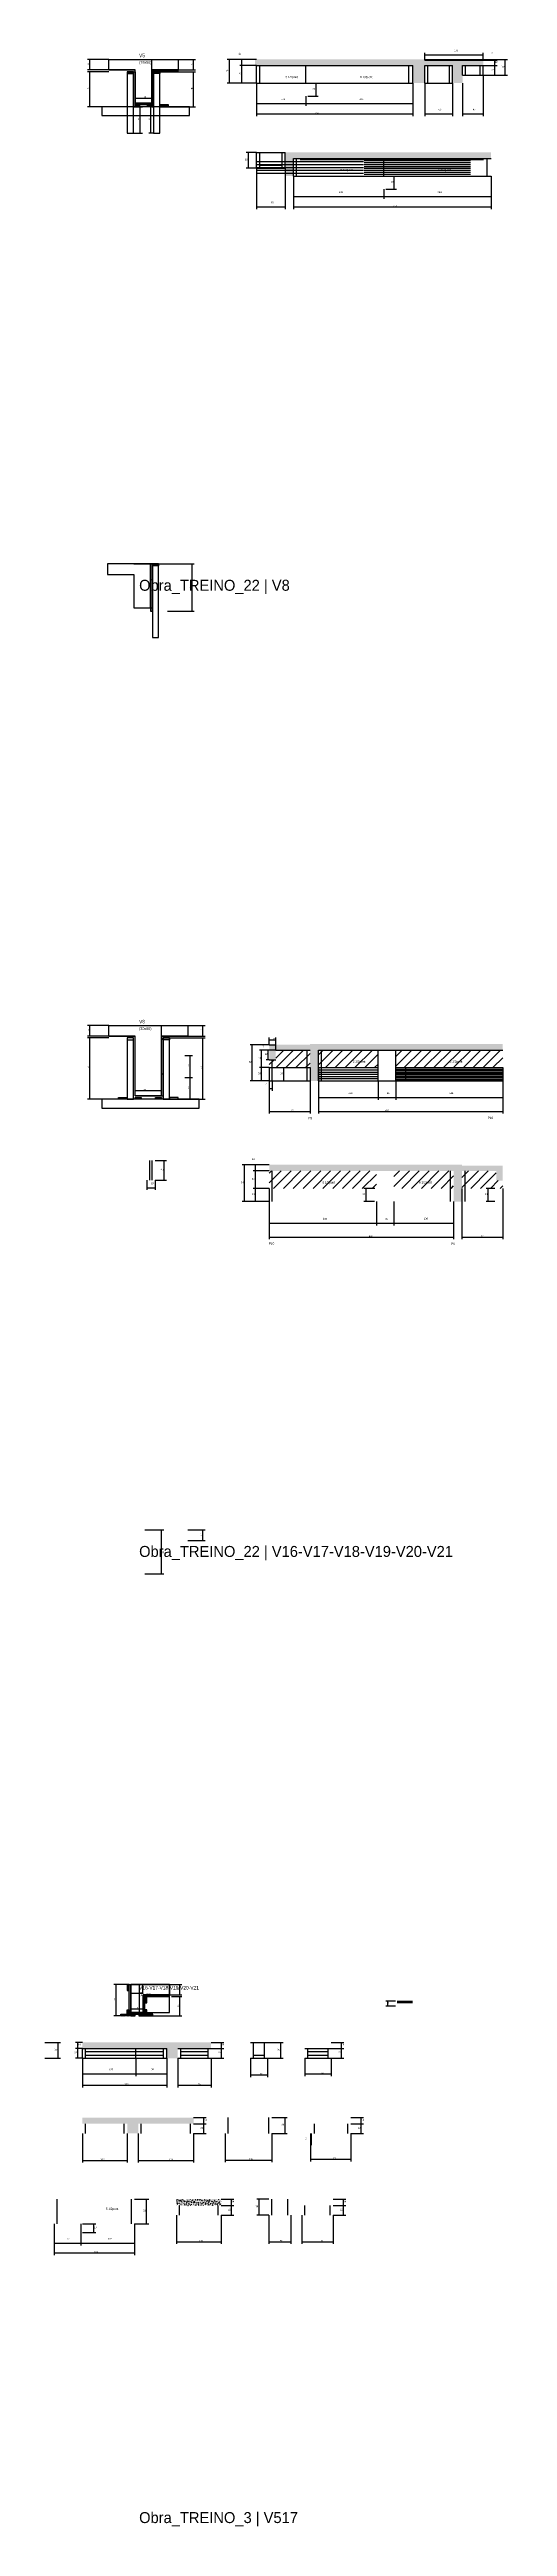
# Model space of a CAD drawing. Header units: metres. Extents: x -2848 to 22762, y -49062 to 1016.
# Drawn here: x 17396 to 18439, y -36418 to -30778 of the extents above; entities that cross this region are included whole.
import ezdxf

# ---------------------------------------------------------------- set-up
doc = ezdxf.new("R2010")
doc.units = ezdxf.units.M
for name, color, linetype in [('CONCRETO', 251, 'Continuous'), ('COTA', 4, 'Continuous'), ('Cota Seção (2x)', 4, 'Continuous'), ('Hachura', 253, 'Continuous'), ('LABEL_ID', 3, 'Continuous'), ('Madeira', 126, 'Continuous'), ('NOMENCLATURA', 7, 'Continuous'), ('Painéis', 200, 'Continuous'), ('SARR_2.2x7', 40, 'Continuous'), ('Texto Seção', 7, 'Continuous')]:
    doc.layers.add(name, color=color, linetype=linetype)

msp = doc.modelspace()

# ---------------------------------------------------------------- hatches: boundary and pattern name
at = {"layer": 'COTA'}
h = msp.add_hatch(dxfattribs=at)
h.set_pattern_fill('AR-CONC', scale=0.03)
h.paths.add_polyline_path([(17863.7, -30800), (17863.7, -30814), (18223.7, -30814), (18223.7, -30854), (18250.7, -30854), (18250.7, -30814), (18313.7, -30814), (18313.7, -30854), (18336.7, -30854), (18336.7, -30814), (18383.7, -30814), (18383.7, -30802), (18250.7, -30802), (18250.7, -30800)])
h = msp.add_hatch(dxfattribs=at)
h.set_pattern_fill('AR-CONC', scale=0.03)
h.paths.add_polyline_path([(17951.7, -31025.8), (18401.7, -31025.8), (18401.7, -31011.8), (17932.7, -31011.8), (17932.7, -31047.8), (17932.7, -31065.8), (17951.7, -31065.8)])
h = msp.add_hatch(dxfattribs=at)
h.set_pattern_fill('AR-CONC', scale=0.03)
h.paths.add_polyline_path([(18008.4, -33055.9), (18428.4, -33055.9), (18428.4, -33041.9), (17989.4, -33041.9), (17989.4, -33043.9), (17896.4, -33043.9), (17896.4, -33077.9), (17911.4, -33077.9), (17911.4, -33055.9), (17989.4, -33055.9), (17989.4, -33125.9), (18008.4, -33125.9)])
h = msp.add_hatch(dxfattribs=at)
h.set_pattern_fill('AR-CONC', scale=0.03)
h.paths.add_polyline_path([(18335.4, -33331), (18413.4, -33331), (18413.4, -33353), (18428.4, -33353), (18428.4, -33319), (18335.4, -33319), (18335.4, -33317), (17896.4, -33317), (17896.4, -33331), (18316.4, -33331), (18316.4, -33401), (18335.4, -33401)])
h = msp.add_hatch(dxfattribs=at)
h.set_pattern_fill('AR-CONC', scale=0.03)
h.paths.add_polyline_path([(17662.8, -35329.5), (17662.8, -35351.5), (17688, -35351.5), (17688, -35329.5), (17764, -35329.5), (17764, -35315.5), (17470.8, -35315.5), (17470.8, -35329.5)])
h = msp.add_hatch(dxfattribs=at)
h.set_pattern_fill('AR-CONC', scale=0.03)
h.paths.add_polyline_path([(17572.8, -35500.8), (17572.8, -35522.8), (17598, -35522.8), (17598, -35500.8), (17724, -35500.8), (17724, -35486.8), (17470.8, -35486.8), (17470.8, -35500.8)])
h = msp.add_hatch(dxfattribs=at)
h.set_pattern_fill('AR-CONC', scale=0.03)
h.paths.add_polyline_path([(17786.9, -35686.7), (17786.9, -35672.7), (17684.9, -35672.7), (17684.9, -35686.7)])
at = {"layer": 'Hachura'}
h = msp.add_hatch(dxfattribs=at)
h.set_pattern_fill('ANSI31', scale=0.5)
h.paths.add_polyline_path([(17573, -30828), (17573, -30832.4), (17573, -30832.4), (17587, -30832.4), (17587, -30832.4), (17587, -30828), (17587, -30828), (17573, -30828)])
h = msp.add_hatch(color=8, dxfattribs=at)
h.dxf.hatch_style = 1
h.paths.add_polyline_path([(17587, -30828), (17591, -30828), (17591, -30828), (17591, -30908), (17591, -30908), (17587, -30908), (17587, -30908), (17587, -30828)])
h = msp.add_hatch(color=8, dxfattribs=at)
h.dxf.hatch_style = 1
h.paths.add_polyline_path([(17689, -30828), (17689, -30824), (17689, -30824), (17629, -30824), (17629, -30824), (17629, -30828), (17629, -30828), (17689, -30828)])
h = msp.add_hatch(color=8, dxfattribs=at)
h.dxf.hatch_style = 1
h.paths.add_polyline_path([(17633, -30828), (17629, -30828), (17629, -30828), (17629, -30908), (17629, -30908), (17633, -30908), (17633, -30908), (17633, -30828)])
h = msp.add_hatch(dxfattribs=at)
h.set_pattern_fill('ANSI31', scale=0.5)
h.paths.add_polyline_path([(17647, -30828), (17647, -30832.4), (17647, -30832.4), (17633, -30832.4), (17633, -30832.4), (17633, -30828), (17633, -30828), (17647, -30828)])
h = msp.add_hatch(color=8, dxfattribs=at)
h.dxf.hatch_style = 1
h.paths.add_polyline_path([(17591, -30903.6), (17591, -30900), (17591, -30900), (17629, -30900), (17629, -30900), (17629, -30903.6), (17629, -30903.6), (17591, -30903.6)])
h = msp.add_hatch(dxfattribs=at)
h.set_pattern_fill('ANSI31', scale=0.5)
h.paths.add_polyline_path([(17591, -30908), (17591, -30903.6), (17591, -30903.6), (17601, -30903.6), (17601, -30903.6), (17601, -30908), (17601, -30908), (17591, -30908)])
h = msp.add_hatch(dxfattribs=at)
h.set_pattern_fill('ANSI31', scale=0.5)
h.paths.add_polyline_path([(17619, -30908), (17619, -30903.6), (17619, -30903.6), (17629, -30903.6), (17629, -30903.6), (17629, -30908), (17629, -30908), (17619, -30908)])
h = msp.add_hatch(dxfattribs=at)
h.set_pattern_fill('ANSI31', scale=0.5)
h.paths.add_polyline_path([(17667, -30908), (17667, -30903.6), (17667, -30903.6), (17647, -30903.6), (17647, -30903.6), (17647, -30908), (17647, -30908), (17667, -30908)])
h = msp.add_hatch(color=8, dxfattribs=at)
h.dxf.hatch_style = 1
h.paths.add_polyline_path([(17630.3, -31948.6), (17626.3, -31948.6), (17626.3, -31948.6), (17626.3, -32056.6), (17626.3, -32056.6), (17630.3, -32056.6), (17630.3, -32056.6), (17630.3, -31948.6)])
h = msp.add_hatch(dxfattribs=at)
h.set_pattern_fill('ANSI31', scale=0.5)
h.paths.add_polyline_path([(17644.3, -31948.6), (17644.3, -31953), (17644.3, -31953), (17630.3, -31953), (17630.3, -31953), (17630.3, -31948.6), (17630.3, -31948.6), (17644.3, -31948.6)])
h = msp.add_hatch(dxfattribs=at)
h.set_pattern_fill('ANSI31', scale=5)
h.paths.add_polyline_path([(17989.4, -33095.9), (17989.4, -33055.9), (17911.4, -33055.9), (17911.4, -33077.9), (17896.4, -33077.9), (17896.4, -33095.9)])
h = msp.add_hatch(dxfattribs=at)
h.set_pattern_fill('ANSI31', scale=5)
h.paths.add_polyline_path([(18144.4, -33095.9), (18144.4, -33055.9), (18008.4, -33055.9), (18008.4, -33095.9)])
h = msp.add_hatch(dxfattribs=at)
h.set_pattern_fill('ANSI31', scale=5)
h.paths.add_polyline_path([(18428.4, -33095.9), (18428.4, -33055.9), (18184.4, -33055.9), (18184.4, -33095.9)])
h = msp.add_hatch(dxfattribs=at)
h.set_pattern_fill('ANSI31', scale=5)
h.paths.add_polyline_path([(17896.4, -33331), (17896.4, -33371), (18140.4, -33371), (18140.4, -33331)])
h = msp.add_hatch(dxfattribs=at)
h.set_pattern_fill('ANSI31', scale=5)
h.paths.add_polyline_path([(18180.4, -33331), (18180.4, -33371), (18316.4, -33371), (18316.4, -33331)])
h = msp.add_hatch(dxfattribs=at)
h.set_pattern_fill('ANSI31', scale=5)
h.paths.add_polyline_path([(18428.4, -33371), (18428.4, -33353), (18413.4, -33353), (18413.4, -33331), (18335.4, -33331), (18335.4, -33371)])
h = msp.add_hatch(dxfattribs=at)
h.set_pattern_fill('ANSI31', scale=0.5)
h.paths.add_polyline_path([(17577, -35183.3), (17572.6, -35183.3), (17572.6, -35183.3), (17572.6, -35197.3), (17572.6, -35197.3), (17577, -35197.3), (17577, -35197.3), (17577, -35183.3)])
h = msp.add_hatch(color=8, dxfattribs=at)
h.dxf.hatch_style = 1
h.paths.add_polyline_path([(17577, -35183.3), (17581, -35183.3), (17581, -35183.3), (17581, -35255.3), (17581, -35255.3), (17577, -35255.3), (17577, -35255.3), (17577, -35183.3)])
h = msp.add_hatch(dxfattribs=at)
h.set_pattern_fill('ANSI31', scale=0.5)
h.paths.add_polyline_path([(17558.6, -35255.3), (17558.6, -35250.9), (17558.6, -35250.9), (17572.6, -35250.9), (17572.6, -35250.9), (17572.6, -35255.3), (17572.6, -35255.3), (17558.6, -35255.3)])
h = msp.add_hatch(dxfattribs=at)
h.set_pattern_fill('ANSI31', scale=0.5)
h.paths.add_polyline_path([(17577, -35255.3), (17572.6, -35255.3), (17572.6, -35255.3), (17572.6, -35241.3), (17572.6, -35241.3), (17577, -35241.3), (17577, -35241.3), (17577, -35255.3)])
h = msp.add_hatch(color=8, dxfattribs=at)
h.dxf.hatch_style = 1
h.paths.add_polyline_path([(17609, -35250.9), (17609, -35247.3), (17609, -35247.3), (17581, -35247.3), (17581, -35247.3), (17581, -35250.9), (17581, -35250.9), (17609, -35250.9)])
h = msp.add_hatch(dxfattribs=at)
h.set_pattern_fill('ANSI31', scale=0.5)
h.paths.add_polyline_path([(17591, -35255.3), (17591, -35250.9), (17591, -35250.9), (17581, -35250.9), (17581, -35250.9), (17581, -35255.3), (17581, -35255.3), (17591, -35255.3)])
h = msp.add_hatch(dxfattribs=at)
h.set_pattern_fill('ANSI31', scale=0.5)
h.paths.add_polyline_path([(17609, -35255.3), (17609, -35250.9), (17609, -35250.9), (17599, -35250.9), (17599, -35250.9), (17599, -35255.3), (17599, -35255.3), (17609, -35255.3)])
h = msp.add_hatch(color=8, dxfattribs=at)
h.dxf.hatch_style = 1
h.paths.add_polyline_path([(17669, -35211.3), (17669, -35207.3), (17669, -35207.3), (17609, -35207.3), (17609, -35207.3), (17609, -35211.3), (17609, -35211.3), (17669, -35211.3)])
h = msp.add_hatch(color=8, dxfattribs=at)
h.dxf.hatch_style = 1
h.paths.add_polyline_path([(17613, -35211.3), (17609, -35211.3), (17609, -35211.3), (17609, -35255.3), (17609, -35255.3), (17613, -35255.3), (17613, -35255.3), (17613, -35211.3)])
h = msp.add_hatch(dxfattribs=at)
h.set_pattern_fill('ANSI31', scale=0.5)
h.paths.add_polyline_path([(17617.4, -35211.3), (17613, -35211.3), (17613, -35211.3), (17613, -35225.3), (17613, -35225.3), (17617.4, -35225.3), (17617.4, -35225.3), (17617.4, -35211.3)])
h = msp.add_hatch(dxfattribs=at)
h.set_pattern_fill('ANSI31', scale=0.5)
h.paths.add_polyline_path([(17617.4, -35241.3), (17613, -35241.3), (17613, -35241.3), (17613, -35255.3), (17613, -35255.3), (17617.4, -35255.3), (17617.4, -35255.3), (17617.4, -35241.3)])
h = msp.add_hatch(dxfattribs=at)
h.set_pattern_fill('ANSI31', scale=0.5)
h.paths.add_polyline_path([(17631.4, -35255.3), (17631.4, -35250.9), (17631.4, -35250.9), (17617.4, -35250.9), (17617.4, -35250.9), (17617.4, -35255.3), (17617.4, -35255.3), (17631.4, -35255.3)])

# ---------------------------------------------------------------- linework, layer by layer
at = {"layer": 'CONCRETO'}
for points in [[(17629, -30824), (17629, -30834), (17629, -30900), (17591, -30900), (17591, -30824), (17531, -30824), (17531, -30800), (17629, -30800), (17689, -30800), (17689, -30824)], [(17626.3, -31968.6), (17626.3, -31948.6), (17528.3, -31948.6), (17528.3, -31972.6), (17588.3, -31972.6), (17588.3, -32048.6), (17626.3, -32048.6), (17626.3, -31968.6)], [(17651, -33024), (17651, -33034), (17651, -33160), (17591, -33160), (17591, -33024), (17531, -33024), (17531, -33000), (17651, -33000), (17711, -33000), (17711, -33024)], [(17581, -35203.3), (17608.7, -35203.3), (17608.7, -35183.3), (17581, -35183.3)], [(17581, -35247.3), (17669, -35247.3), (17669, -35183.3), (17581, -35183.3)]]:
    msp.add_lwpolyline(points, close=True, dxfattribs=at)
for points in [[(17581, -35203.3), (17581, -35183.3), (17608.7, -35183.3)], [(17608.7, -35183.3), (17669, -35183.3), (17669, -35207.3), (17609, -35207.3), (17609, -35247.3), (17581, -35247.3), (17581, -35203.3), (17581, -35203.3)]]:
    msp.add_lwpolyline(points, dxfattribs=at)
at = {"layer": 'COTA'}
for p, q in [((18250.7, -30800), (18250.7, -30784.8)), ((18250.7, -30789.8), (18383.7, -30789.8)), ((18383.7, -30800), (18383.7, -30784.8)), ((17531, -30800), (17482.7, -30800)), ((17531, -30824), (17482.7, -30824)), ((17531, -30828), (17482.7, -30828)), ((17487.7, -30824), (17487.7, -30800)), ((17487.7, -30908), (17487.7, -30828)), ((17647, -30828), (17728.5, -30828)), ((17689, -30800), (17728.5, -30800)), ((17689, -30824), (17728.5, -30824)), ((17723.5, -30824), (17723.5, -30800)), ((17723.5, -30908), (17723.5, -30828)), ((17867.7, -30800), (17800.5, -30800)), ((17805.5, -30854), (17805.5, -30800)), ((17867.7, -30800), (17829.2, -30800)), ((17867.7, -30814), (17829.2, -30814)), ((17867.7, -30814), (17829.2, -30814)), ((17834.2, -30814), (17834.2, -30800)), ((17834.2, -30854), (17834.2, -30814)), ((18383.7, -30800), (18415.2, -30800)), ((18383.7, -30800), (18439, -30800)), ((18383.7, -30802), (18415.2, -30802)), ((18383.7, -30802), (18415.2, -30802)), ((18383.7, -30814), (18415.2, -30814)), ((18383.7, -30814), (18415.2, -30814)), ((18383.7, -30836), (18383.7, -30929.2)), ((18383.7, -30836), (18415.2, -30836)), ((18383.7, -30836), (18439, -30836)), ((18410.2, -30802), (18410.2, -30800)), ((18410.2, -30814), (18410.2, -30802)), ((18410.2, -30836), (18410.2, -30814)), ((18434, -30836), (18434, -30800)), ((17553, -30908), (17482.7, -30908)), ((17587, -30908), (17607.4, -30908)), ((17602.4, -30968), (17602.4, -30908)), ((17633, -30908), (17621.9, -30908)), ((17626.9, -30968), (17626.9, -30908)), ((17667, -30908), (17728.5, -30908)), ((17867.7, -30854), (17800.5, -30854)), ((17867.7, -30854), (17829.2, -30854)), ((17867.7, -30854), (17867.7, -30905.5)), ((17867.7, -30854), (17867.7, -30929.2)), ((17867.7, -30900.5), (17979.7, -30900.5)), ((17979.7, -30884), (17979.7, -30905.5)), ((17979.7, -30884), (17979.7, -30905.5)), ((17979.7, -30900.5), (18223.7, -30900.5)), ((17983.2, -30854), (18008.2, -30854)), ((17984, -30884), (18008.2, -30884)), ((18003.2, -30884), (18003.2, -30854)), ((18223.7, -30854), (18223.7, -30905.5)), ((18223.7, -30854), (18223.7, -30929.2)), ((18250.7, -30854), (18250.7, -30929.2)), ((18313.7, -30854), (18313.7, -30929.2)), ((18336.7, -30854), (18336.7, -30929.2)), ((17867.7, -30924.2), (18223.7, -30924.2)), ((18250.7, -30924.2), (18313.7, -30924.2)), ((18336.7, -30924.2), (18383.7, -30924.2)), ((17587, -30968), (17607.4, -30968)), ((17633, -30968), (17621.9, -30968)), ((17867.7, -31011.8), (17844, -31011.8)), ((17849, -31047.8), (17849, -31011.8)), ((17867.7, -31047.8), (17844, -31047.8)), ((17867.7, -31047.8), (17867.7, -31141)), ((17932.7, -31047.8), (17932.7, -31141)), ((17951.7, -31065.8), (17951.7, -31117.2)), ((17951.7, -31065.8), (17951.7, -31141)), ((18161.2, -31065.8), (18186.2, -31065.8)), ((18181.2, -31095.8), (18181.2, -31065.8)), ((18401.7, -31065.8), (18401.7, -31117.2)), ((18401.7, -31065.8), (18401.7, -31141)), ((17951.7, -31112.2), (18157.7, -31112.2)), ((18157.7, -31095.8), (18157.7, -31117.2)), ((18157.7, -31095.8), (18157.7, -31117.2)), ((18157.7, -31112.2), (18401.7, -31112.2)), ((18162, -31095.8), (18186.2, -31095.8)), ((17867.7, -31136), (17932.7, -31136)), ((17951.7, -31136), (18401.7, -31136)), ((17644.3, -31948.6), (17725.7, -31948.6)), ((17720.7, -32056.6), (17720.7, -31948.6)), ((17664.3, -32056.6), (17725.7, -32056.6)), ((17531, -33000), (17482.7, -33000)), ((17531, -33024), (17482.7, -33024)), ((17531, -33028), (17482.7, -33028)), ((17487.7, -33024), (17487.7, -33000)), ((17487.7, -33168), (17487.7, -33028)), ((17669, -33028), (17750.5, -33028)), ((17711, -33000), (17750.5, -33000)), ((17711, -33024), (17750.5, -33024)), ((17745.5, -33024), (17745.5, -33000)), ((17745.5, -33168), (17745.5, -33028)), ((17896.4, -33043.9), (17852.8, -33043.9)), ((17857.8, -33125.9), (17857.8, -33043.9)), ((17896.4, -33043.9), (17896.4, -33027.2)), ((17896.4, -33032.2), (17911.4, -33032.2)), ((17896.4, -33043.9), (17896.4, -33038.9)), ((17896.4, -33043.9), (17911.4, -33043.9)), ((17911.4, -33055.9), (17911.4, -33027.2)), ((17911.4, -33055.9), (17911.4, -33038.9)), ((17704, -33068.1), (17721.6, -33068.1)), ((17716.6, -33118), (17716.6, -33068.1)), ((17911.4, -33055.9), (17874, -33055.9)), ((17896.3, -33095.9), (17874, -33095.9)), ((17896.3, -33095.9), (17874, -33095.9)), ((17879, -33095.9), (17879, -33055.9)), ((17879, -33125.9), (17879, -33095.9)), ((17911.4, -33055.9), (17889.2, -33055.9)), ((17896.4, -33077.9), (17889.2, -33077.9)), ((17894.2, -33077.9), (17894.2, -33055.9)), ((17896.4, -33095.9), (17896.4, -33200.5)), ((17914.9, -33095.9), (17934.3, -33095.9)), ((17929.3, -33125.9), (17929.3, -33095.9)), ((17989.4, -33095.9), (17989.4, -33200.5)), ((18008.4, -33095.9), (18008.4, -33200.5)), ((18008.4, -33095.9), (18008.4, -33168.9)), ((18187.9, -33095.9), (18212.8, -33095.9)), ((18207.8, -33125.9), (18207.8, -33095.9)), ((18428.4, -33095.9), (18428.4, -33200.5)), ((17704, -33118), (17721.6, -33118)), ((17704, -33118.1), (17721.6, -33118.1)), ((17716.6, -33168), (17716.6, -33118.1)), ((17896.4, -33125.9), (17852.8, -33125.9)), ((17896.4, -33125.9), (17874, -33125.9)), ((17896.4, -33125.9), (17896.4, -33148.4)), ((17896.4, -33143.4), (17903.4, -33143.4)), ((17903.4, -33125.9), (17903.4, -33148.4)), ((17914.9, -33125.9), (17934.3, -33125.9)), ((18008.4, -33163.9), (18144.4, -33163.9)), ((18144.4, -33125.9), (18144.4, -33168.9)), ((18144.4, -33125.9), (18144.4, -33168.9)), ((18144.4, -33163.9), (18184.4, -33163.9)), ((18184.4, -33125.9), (18184.4, -33168.9)), ((18184.4, -33125.9), (18184.4, -33168.9)), ((18184.4, -33163.9), (18428.4, -33163.9)), ((18188.6, -33125.9), (18212.8, -33125.9)), ((18428.4, -33125.9), (18428.4, -33168.9)), ((17553, -33168), (17482.7, -33168)), ((17689, -33168), (17750.5, -33168)), ((17704, -33168), (17721.6, -33168)), ((17896.4, -33195.5), (17989.4, -33195.5)), ((18008.4, -33195.5), (18428.4, -33195.5)), ((17636.6, -33307.2), (17662.4, -33307.2)), ((17657.4, -33352.2), (17657.4, -33307.2)), ((17896.4, -33317), (17835, -33317)), ((17840, -33401), (17840, -33317)), ((17896.4, -33317), (17859.8, -33317)), ((17896.4, -33331), (17859.8, -33331)), ((17896.4, -33331), (17859.8, -33331)), ((17864.8, -33331), (17864.8, -33317)), ((17864.8, -33371), (17864.8, -33331)), ((17617.6, -33352.2), (17617.6, -33374.3)), ((17617.6, -33369.3), (17636.6, -33369.3)), ((17636.6, -33352.2), (17662.4, -33352.2)), ((17636.6, -33352.2), (17636.6, -33374.3)), ((17896.4, -33371), (17859.8, -33371)), ((17896.4, -33371), (17859.8, -33371)), ((17864.8, -33401), (17864.8, -33371)), ((17896.4, -33371), (17896.4, -33486.6)), ((18136.9, -33371), (18111.9, -33371)), ((18116.9, -33401), (18116.9, -33371)), ((18335.4, -33371), (18335.4, -33486.6)), ((18409.9, -33371), (18390.4, -33371)), ((18395.4, -33401), (18395.4, -33371)), ((18428.4, -33371), (18428.4, -33486.6)), ((17896.4, -33401), (17835, -33401)), ((17896.4, -33401), (17859.8, -33401)), ((17896.4, -33401), (17896.4, -33455)), ((18136.2, -33401), (18111.9, -33401)), ((18140.4, -33401), (18140.4, -33455)), ((18140.4, -33401), (18140.4, -33455)), ((18180.4, -33401), (18180.4, -33455)), ((18180.4, -33401), (18180.4, -33455)), ((18316.4, -33401), (18316.4, -33486.6)), ((18316.4, -33401), (18316.4, -33455)), ((18409.9, -33401), (18390.4, -33401)), ((17896.4, -33450), (18140.4, -33450)), ((17896.4, -33481.6), (18316.4, -33481.6)), ((18140.4, -33450), (18180.4, -33450)), ((18180.4, -33450), (18316.4, -33450)), ((18335.4, -33481.6), (18428.4, -33481.6)), ((17711, -34148.6), (17750.5, -34148.6)), ((17711, -34172.6), (17750.5, -34172.6)), ((17745.5, -34172.6), (17745.5, -34148.6)), ((17572.6, -35183.3), (17542.7, -35183.3)), ((17547.7, -35255.3), (17547.7, -35183.3)), ((17669, -35183.3), (17697.6, -35183.3)), ((17692.6, -35207.3), (17692.6, -35183.3)), ((17669, -35207.3), (17697.6, -35207.3)), ((17673.4, -35211.3), (17697.6, -35211.3)), ((17692.6, -35255.3), (17692.6, -35211.3)), ((17558.6, -35255.3), (17542.7, -35255.3)), ((17631.4, -35255.3), (17697.6, -35255.3)), ((17385.3, -35315.5), (17420.7, -35315.5)), ((17385.3, -35351.5), (17420.7, -35351.5)), ((17415.7, -35351.5), (17415.7, -35315.5)), ((17470.8, -35315.5), (17455.4, -35315.5)), ((17470.8, -35329.5), (17455.4, -35329.5)), ((17470.8, -35329.5), (17455.4, -35329.5)), ((17470.8, -35351.5), (17455.4, -35351.5)), ((17460.4, -35329.5), (17460.4, -35315.5)), ((17460.4, -35351.5), (17460.4, -35329.5)), ((17470.8, -35351.5), (17470.8, -35417.8)), ((17470.8, -35351.5), (17470.8, -35392.4)), ((17592.8, -35351.5), (17592.8, -35392.4)), ((17592.8, -35351.5), (17592.8, -35392.4)), ((17662.8, -35351.5), (17662.8, -35417.8)), ((17662.8, -35351.5), (17662.8, -35392.4)), ((17688, -35351.5), (17688, -35417.8)), ((17764, -35315.5), (17792.7, -35315.5)), ((17764, -35329.5), (17792.7, -35329.5)), ((17764, -35329.5), (17792.7, -35329.5)), ((17764, -35351.5), (17764, -35417.8)), ((17764, -35351.5), (17792.7, -35351.5)), ((17787.7, -35329.5), (17787.7, -35315.5)), ((17787.7, -35351.5), (17787.7, -35329.5)), ((17853.5, -35351.5), (17853.5, -35394.4)), ((17892.5, -35315.5), (17927.9, -35315.5)), ((17892.5, -35351.5), (17892.5, -35394.4)), ((17892.5, -35351.5), (17927.9, -35351.5)), ((17922.9, -35351.5), (17922.9, -35315.5)), ((17977.6, -35351.5), (17977.6, -35392.3)), ((18037.5, -35315.5), (18066.2, -35315.5)), ((18037.5, -35329.5), (18066.2, -35329.5)), ((18037.5, -35329.5), (18066.2, -35329.5)), ((18037.5, -35351.5), (18037.5, -35392.3)), ((18037.5, -35351.5), (18066.2, -35351.5)), ((18061.2, -35329.5), (18061.2, -35315.5)), ((18061.2, -35351.5), (18061.2, -35329.5)), ((17470.8, -35387.4), (17592.8, -35387.4)), ((17470.8, -35412.8), (17662.8, -35412.8)), ((17592.8, -35387.4), (17662.8, -35387.4)), ((17688, -35412.8), (17764, -35412.8)), ((17853.5, -35389.4), (17892.5, -35389.4)), ((17977.6, -35387.3), (18037.5, -35387.3)), ((17470.8, -35522.8), (17470.8, -35589.1)), ((17572.8, -35522.8), (17572.8, -35589.1)), ((17598, -35522.8), (17598, -35589.1)), ((17724, -35486.8), (17752.7, -35486.8)), ((17724, -35500.8), (17752.7, -35500.8)), ((17724, -35500.8), (17752.7, -35500.8)), ((17724, -35522.8), (17724, -35589.1)), ((17724, -35522.8), (17752.7, -35522.8)), ((17747.7, -35500.8), (17747.7, -35486.8)), ((17747.7, -35522.8), (17747.7, -35500.8)), ((17796.2, -35522.8), (17796.2, -35588.4)), ((17902.1, -35522.8), (17902.1, -35588.4)), ((17902.1, -35522.8), (17937.5, -35522.8)), ((17902.2, -35486.8), (17937.5, -35486.8)), ((17932.5, -35522.8), (17932.5, -35486.8)), ((17990.2, -35522.8), (17990.2, -35586.3)), ((17990.2, -35522.8), (17990.2, -35549.2)), ((17992.2, -35522.8), (17992.2, -35549.2)), ((18082.2, -35486.8), (18110.9, -35486.8)), ((18082.2, -35500.8), (18110.9, -35500.8)), ((18082.2, -35500.8), (18110.9, -35500.8)), ((18082.2, -35522.8), (18082.2, -35586.3)), ((18082.2, -35522.8), (18110.9, -35522.8)), ((18105.9, -35500.8), (18105.9, -35486.8)), ((18105.9, -35522.8), (18105.9, -35500.8)), ((17470.8, -35584.1), (17572.8, -35584.1)), ((17598, -35584.1), (17724, -35584.1)), ((17796.2, -35583.4), (17902.1, -35583.4)), ((17990.2, -35544.2), (17992.2, -35544.2)), ((17990.2, -35581.3), (18082.2, -35581.3)), ((17589.5, -35672.7), (17622.1, -35672.7)), ((17617.1, -35728.7), (17617.1, -35672.7)), ((17786.9, -35672.7), (17815.5, -35672.7)), ((17786.9, -35686.7), (17815.5, -35686.7)), ((17786.9, -35686.7), (17815.5, -35686.7)), ((17810.5, -35686.7), (17810.5, -35672.7)), ((17810.5, -35708.7), (17810.5, -35686.7)), ((17895.6, -35672.7), (17868.3, -35672.7)), ((17873.3, -35708.7), (17873.3, -35672.7)), ((18041.8, -35672.7), (18070.5, -35672.7)), ((18041.8, -35686.7), (18070.5, -35686.7)), ((18041.8, -35686.7), (18070.5, -35686.7)), ((18065.5, -35686.7), (18065.5, -35672.7)), ((18065.5, -35708.7), (18065.5, -35686.7)), ((17406.6, -35728.7), (17406.6, -35777.8)), ((17406.6, -35728.7), (17406.6, -35800)), ((17467.5, -35728.7), (17467.5, -35777.8)), ((17467.6, -35728.7), (17467.6, -35777.8)), ((17471, -35728.7), (17501.6, -35728.7)), ((17471, -35748.7), (17501.6, -35748.7)), ((17496.6, -35748.7), (17496.6, -35728.7)), ((17589.5, -35728.7), (17589.5, -35777.8)), ((17589.5, -35728.7), (17589.5, -35800)), ((17589.5, -35728.7), (17622.1, -35728.7)), ((17684.9, -35708.7), (17684.9, -35774.4)), ((17786.9, -35708.7), (17786.9, -35774.4)), ((17786.9, -35708.7), (17815.5, -35708.7)), ((17895.6, -35708.7), (17868.3, -35708.7)), ((17895.6, -35708.7), (17895.6, -35774.4)), ((17945.6, -35708.7), (17945.6, -35774.4)), ((17970.8, -35708.7), (17970.8, -35774.4)), ((18041.8, -35708.7), (18041.8, -35774.4)), ((18041.8, -35708.7), (18070.5, -35708.7)), ((17406.6, -35772.8), (17467.6, -35772.8)), ((17406.6, -35795), (17589.5, -35795)), ((17467.5, -35772.8), (17589.5, -35772.8)), ((17684.9, -35769.4), (17786.9, -35769.4)), ((17895.6, -35769.4), (17945.6, -35769.4)), ((17970.8, -35769.4), (18041.8, -35769.4))]:
    msp.add_line(p, q, dxfattribs=at)
at = {"layer": 'Cota Seção (2x)'}
for p, q in [((17591, -30800), (17634, -30800)), ((17629, -30900), (17629, -30800)), ((17591, -30900), (17591, -30883.2)), ((17591, -30888.2), (17629, -30888.2)), ((17591, -30900), (17634, -30900)), ((17629, -30900), (17629, -30883.2)), ((17588.3, -31948.6), (17631.3, -31948.6)), ((17626.3, -32048.6), (17626.3, -31948.6)), ((17588.3, -32048.6), (17631.3, -32048.6)), ((17591, -33000), (17656, -33000)), ((17651, -33160), (17651, -33000)), ((17591, -33160), (17591, -33143.2)), ((17591, -33148.2), (17651, -33148.2)), ((17591, -33160), (17656, -33160)), ((17651, -33160), (17651, -33143.2)), ((17613, -34148.6), (17656, -34148.6)), ((17651, -34248.6), (17651, -34148.6)), ((17613, -34248.6), (17656, -34248.6)), ((17580.7, -35183.3), (17605.7, -35183.3)), ((17600.7, -35247.3), (17600.7, -35183.3)), ((17580.7, -35247.3), (17605.7, -35247.3)), ((17581, -35247.3), (17581, -35234.2)), ((17581, -35239.2), (17609, -35239.2)), ((17609, -35247.3), (17609, -35234.2)), ((18183.6, -35221.3), (18161.6, -35221.3)), ((18183.6, -35233.3), (18161.6, -35233.3)), ((18166.6, -35233.3), (18166.6, -35221.3))]:
    msp.add_line(p, q, dxfattribs=at)
at = {"layer": 'Madeira'}
for points in [[(17573, -30828), (17573, -30832.4), (17587, -30832.4), (17587, -30828)], [(17573, -30968), (17587, -30968), (17587, -30828), (17573, -30828)], [(17647, -30828), (17647, -30832.4), (17633, -30832.4), (17633, -30828)], [(17647, -30828), (17633, -30828), (17633, -30968), (17647, -30968)], [(17515.2, -30928), (17714.8, -30928), (17714.8, -30908), (17515.2, -30908)], [(17591, -30908), (17591, -30903.6), (17601, -30903.6), (17601, -30908)], [(17619, -30908), (17619, -30903.6), (17629, -30903.6), (17629, -30908)], [(17667, -30908), (17667, -30903.6), (17647, -30903.6), (17647, -30908)], [(17644.3, -31948.6), (17644.3, -31953), (17630.3, -31953), (17630.3, -31948.6)], [(17644.3, -31948.6), (17630.3, -31948.6), (17630.3, -32116.6), (17644.3, -32116.6)], [(17573, -33028), (17573, -33032.4), (17587, -33032.4), (17587, -33028)], [(17573, -33168), (17587, -33168), (17587, -33028), (17573, -33028)], [(17669, -33028), (17669, -33032.4), (17655, -33032.4), (17655, -33028)], [(17669, -33028), (17655, -33028), (17655, -33168), (17669, -33168)], [(17553, -33168), (17553, -33163.6), (17573, -33163.6), (17573, -33168)], [(17591, -33168), (17591, -33163.6), (17605, -33163.6), (17605, -33168)], [(17637, -33168), (17637, -33163.6), (17651, -33163.6), (17651, -33168)], [(17689, -33168), (17689, -33163.6), (17669, -33163.6), (17669, -33168)], [(17515.2, -33188), (17736.8, -33188), (17736.8, -33168), (17515.2, -33168)], [(17577, -35183.3), (17572.6, -35183.3), (17572.6, -35197.3), (17577, -35197.3)], [(17558.6, -35255.3), (17558.6, -35250.9), (17572.6, -35250.9), (17572.6, -35255.3)], [(17577, -35255.3), (17572.6, -35255.3), (17572.6, -35241.3), (17577, -35241.3)], [(17591, -35255.3), (17591, -35250.9), (17581, -35250.9), (17581, -35255.3)], [(17609, -35255.3), (17609, -35250.9), (17599, -35250.9), (17599, -35255.3)], [(17617.4, -35211.3), (17613, -35211.3), (17613, -35225.3), (17617.4, -35225.3)], [(17617.4, -35241.3), (17613, -35241.3), (17613, -35255.3), (17617.4, -35255.3)], [(17631.4, -35255.3), (17631.4, -35250.9), (17617.4, -35250.9), (17617.4, -35255.3)]]:
    msp.add_lwpolyline(points, close=True, dxfattribs=at)
at = {"layer": 'Painéis'}
for p, q in [((17531, -30824), (17591, -30824)), ((17629, -30824), (17689, -30824)), ((17867.7, -30814), (18223.7, -30814)), ((17867.7, -30854), (17867.7, -30814)), ((17979.7, -30854), (17979.7, -30814)), ((18223.7, -30854), (18223.7, -30814)), ((18250.7, -30800), (18383.7, -30800)), ((18250.7, -30802), (18383.7, -30802)), ((18250.7, -30814), (18313.7, -30814)), ((18250.7, -30854), (18250.7, -30814)), ((18313.7, -30854), (18313.7, -30814)), ((18336.7, -30814), (18383.7, -30814)), ((18336.7, -30836), (18336.7, -30814)), ((18336.7, -30836), (18383.7, -30836)), ((18383.7, -30836), (18383.7, -30814)), ((17591, -30900), (17629, -30900)), ((17867.7, -30854), (18223.7, -30854)), ((18250.7, -30854), (18313.7, -30854)), ((17867.7, -31011.8), (17932.7, -31011.8)), ((17867.7, -31047.8), (17867.7, -31011.8)), ((17932.7, -31047.8), (17932.7, -31011.8)), ((17867.7, -31047.8), (17932.7, -31047.8)), ((17951.7, -31025.8), (18401.7, -31025.8)), ((17951.7, -31065.8), (17951.7, -31025.8)), ((17951.7, -31065.8), (18401.7, -31065.8)), ((18157.7, -31065.8), (18157.7, -31025.8)), ((17531, -33024), (17591, -33024)), ((17651, -33024), (17711, -33024)), ((17896.4, -33077.9), (17911.4, -33077.9)), ((17896.4, -33095.9), (17989.4, -33095.9)), ((17911.4, -33055.9), (17989.4, -33055.9)), ((18008.4, -33055.9), (18428.4, -33055.9)), ((18008.4, -33125.9), (18008.4, -33055.9)), ((18008.4, -33095.9), (18008.4, -33055.9)), ((18008.4, -33095.9), (18144.4, -33095.9)), ((18144.4, -33125.9), (18144.4, -33055.9)), ((18184.4, -33125.9), (18184.4, -33055.9)), ((18184.4, -33095.9), (18428.4, -33095.9)), ((17896.4, -33125.9), (17989.4, -33125.9)), ((18008.4, -33125.9), (18428.4, -33125.9)), ((17581, -35255.3), (17581, -35183.3)), ((17581, -35247.3), (17609, -35247.3)), ((17581, -35250.9), (17581, -35247.3)), ((17609, -35207.3), (17669, -35207.3)), ((17609, -35211.3), (17609, -35207.3)), ((17609, -35255.3), (17609, -35211.3)), ((17609, -35250.9), (17609, -35247.3)), ((18187.6, -35221.3), (18222.6, -35221.3)), ((18187.6, -35224.9), (18222.6, -35224.9)), ((17470.8, -35329.5), (17662.8, -35329.5)), ((17470.8, -35351.5), (17470.8, -35329.5)), ((17470.8, -35351.5), (17662.8, -35351.5)), ((17592.8, -35351.5), (17592.8, -35329.5)), ((17662.8, -35351.5), (17662.8, -35329.5)), ((17688, -35329.5), (17764, -35329.5)), ((17688, -35351.5), (17764, -35351.5)), ((17853.5, -35315.5), (17892.5, -35315.5)), ((17853.5, -35351.5), (17892.5, -35351.5)), ((17977.6, -35329.5), (18037.5, -35329.5)), ((17977.6, -35351.5), (18037.5, -35351.5))]:
    msp.add_line(p, q, dxfattribs=at)
for points in [[(17587, -30828), (17591, -30828), (17591, -30908), (17587, -30908)], [(17689, -30828), (17689, -30824), (17629, -30824), (17629, -30828)], [(17633, -30828), (17629, -30828), (17629, -30908), (17633, -30908)], [(18250.7, -30800), (18383.7, -30800), (18383.7, -30802), (18250.7, -30802)], [(17591, -30903.6), (17591, -30900), (17629, -30900), (17629, -30903.6)], [(17630.3, -31948.6), (17626.3, -31948.6), (17626.3, -32056.6), (17630.3, -32056.6)], [(17577, -35183.3), (17581, -35183.3), (17581, -35255.3), (17577, -35255.3)], [(17609, -35250.9), (17609, -35247.3), (17581, -35247.3), (17581, -35250.9)], [(17669, -35211.3), (17669, -35207.3), (17609, -35207.3), (17609, -35211.3)], [(17613, -35211.3), (17609, -35211.3), (17609, -35255.3), (17613, -35255.3)]]:
    msp.add_lwpolyline(points, close=True, dxfattribs=at)
at = {"layer": 'SARR_2.2x7'}
for p, q in [((17874.7, -30854), (17874.7, -30814)), ((18214.7, -30854), (18214.7, -30814)), ((18257.7, -30854), (18257.7, -30814)), ((18306.7, -30854), (18306.7, -30814)), ((18343.7, -30836), (18343.7, -30814)), ((18376.7, -30836), (18376.7, -30814)), ((17874.7, -31047.8), (17874.7, -31011.8)), ((17925.7, -31047.8), (17925.7, -31011.8)), ((17868.7, -31032.5), (18110.7, -31032.5)), ((17868.7, -31039.1), (18110.7, -31039.1)), ((17868.7, -31045.8), (18110.7, -31045.8)), ((17868.7, -31052.5), (18110.7, -31052.5)), ((17868.7, -31059.1), (18110.7, -31059.1)), ((17874.7, -31040.8), (17925.7, -31040.8)), ((17958.7, -31065.8), (17958.7, -31025.8)), ((17966.7, -31028), (18157.7, -31028)), ((18112.7, -31030.2), (18354.7, -31030.2)), ((18112.7, -31034.7), (18354.7, -31034.7)), ((18112.7, -31039.1), (18354.7, -31039.1)), ((18112.7, -31043.6), (18354.7, -31043.6)), ((18112.7, -31048), (18354.7, -31048)), ((18112.7, -31052.5), (18354.7, -31052.5)), ((18112.7, -31056.9), (18354.7, -31056.9)), ((18112.7, -31061.4), (18354.7, -31061.4)), ((18157.7, -31028), (18384.7, -31028)), ((18392.7, -31065.8), (18392.7, -31025.8)), ((17903.4, -33095.9), (17903.4, -33077.9)), ((17903.4, -33125.9), (17903.4, -33095.9)), ((17982.4, -33095.9), (17982.4, -33055.9)), ((17982.4, -33125.9), (17982.4, -33095.9)), ((18009.4, -33100.9), (18143.4, -33100.9)), ((18009.4, -33105.9), (18143.4, -33105.9)), ((18015.4, -33095.9), (18015.4, -33055.9)), ((18015.4, -33125.9), (18015.4, -33095.9)), ((18185.4, -33099.2), (18427.4, -33099.2)), ((18185.4, -33102.6), (18427.4, -33102.6)), ((18185.4, -33105.9), (18427.4, -33105.9)), ((18009.4, -33110.9), (18143.4, -33110.9)), ((18009.4, -33115.9), (18143.4, -33115.9)), ((18009.4, -33120.9), (18143.4, -33120.9)), ((18185.4, -33109.2), (18427.4, -33109.2)), ((18185.4, -33112.6), (18427.4, -33112.6)), ((18185.4, -33115.9), (18427.4, -33115.9)), ((18185.4, -33119.2), (18427.4, -33119.2)), ((18185.4, -33122.6), (18427.4, -33122.6)), ((17624.6, -33352.2), (17624.6, -33307.2)), ((17629.6, -33352.2), (17629.6, -33307.2)), ((17903.4, -33371), (17903.4, -33331)), ((18309.4, -33371), (18309.4, -33331)), ((18342.4, -33371), (18342.4, -33331)), ((17903.4, -33401), (17903.4, -33371)), ((18309.4, -33401), (18309.4, -33371)), ((18342.4, -33401), (18342.4, -33371)), ((17477.8, -35351.5), (17477.8, -35329.5)), ((17477.8, -35336.5), (17592.8, -35336.5)), ((17477.8, -35344.5), (17592.8, -35344.5)), ((17592.8, -35336.5), (17655.8, -35336.5)), ((17592.8, -35344.5), (17655.8, -35344.5)), ((17655.8, -35351.5), (17655.8, -35329.5)), ((17695, -35351.5), (17695, -35329.5)), ((17695, -35336.5), (17757, -35336.5)), ((17695, -35344.5), (17757, -35344.5)), ((17757, -35351.5), (17757, -35329.5)), ((17860.5, -35351.5), (17860.5, -35315.5)), ((17860.5, -35344.5), (17885.5, -35344.5)), ((17885.5, -35351.5), (17885.5, -35315.5)), ((17984.6, -35351.5), (17984.6, -35329.5)), ((17984.6, -35336.5), (18030.5, -35336.5)), ((17984.6, -35344.5), (18030.5, -35344.5)), ((18030.5, -35351.5), (18030.5, -35329.5)), ((17477.8, -35522.8), (17477.8, -35500.8)), ((17565.8, -35522.8), (17565.8, -35500.8)), ((17605, -35522.8), (17605, -35500.8)), ((17717, -35522.8), (17717, -35500.8)), ((17803.2, -35522.8), (17803.2, -35486.8)), ((17895.1, -35522.8), (17895.1, -35486.8)), ((17999.2, -35522.8), (17999.2, -35500.8)), ((18075.2, -35522.8), (18075.2, -35500.8)), ((17413.6, -35728.7), (17413.6, -35672.7)), ((17582.5, -35728.7), (17582.5, -35672.7)), ((17691.9, -35708.7), (17691.9, -35686.7)), ((17779.9, -35708.7), (17779.9, -35686.7)), ((17902.6, -35708.7), (17902.6, -35672.7)), ((17938.6, -35708.7), (17938.6, -35672.7)), ((17977.8, -35708.7), (17977.8, -35686.7)), ((18034.8, -35708.7), (18034.8, -35686.7))]:
    msp.add_line(p, q, dxfattribs=at)

# ---------------------------------------------------------------- texts
at = {"layer": 'COTA'}
for s, p in [('14', (17826.2, -30789)), ('133', (18317.2, -30781.6)), ('2', (18402.2, -30788)), ('12', (17482.2, -30812)), ('12', (17718, -30812)), ('54', (17797.3, -30827)), ('40', (17827.7, -30834)), ('22', (18402.2, -30825)), ('12', (18410.2, -30808)), ('36', (18425.7, -30818)), ('40', (17482.2, -30868)), ('40', (17718, -30868)), ('112', (17923.7, -30892.5)), ('30', (17995, -30869)), ('244', (18101.7, -30892.4)), ('30', (17596.9, -30938)), ('30', (17621.4, -30938)), ('356', (18000.5, -30924.2)), ('63', (18282.2, -30916)), ('47', (18360.2, -30916.1)), ('36', (17840.7, -31029.8)), ('30', (18173, -31080.8)), ('65', (17900.2, -31127.9)), ('206', (18054.7, -31104.1)), ('450', (18178.5, -31136)), ('244', (18279.7, -31104.2)), ('54', (17715.2, -32002.6)), ('12', (17482.2, -33012)), ('12', (17740, -33012)), ('12', (17879, -33049.9)), ('15', (17903.9, -33032.2)), ('70', (17482.2, -33098)), ('25', (17711.1, -33093)), ('70', (17740, -33098)), ('82', (17849.7, -33084.9)), ('40', (17870.9, -33075.9)), ('30', (17870.8, -33110.9)), ('22', (17886.2, -33066.9)), ('30', (17921.1, -33110.9)), ('30', (18199.6, -33110.9)), ('25', (17711.1, -33143)), ('7', (17887.5, -33135.3)), ('136', (18076.4, -33155.7)), ('40', (18164.4, -33155.8)), ('244', (18306.4, -33155.8)), ('93', (17946.4, -33195.5)), ('420', (18160.4, -33195.5)), ('45', (17649.3, -33329.7)), ('14', (17856.7, -33306)), ('19', (17627.1, -33361.2)), ('84', (17831.9, -33359)), ('40', (17856.7, -33351)), ('30', (17856.6, -33386)), ('30', (18108.7, -33386)), ('30', (18387.2, -33386)), ('244', (18018.4, -33441.9)), ('40', (18160.4, -33441.9)), ('136', (18248.4, -33441.7)), ('420', (18123.4, -33481.6)), ('93', (18378.4, -33481.6)), ('12', (17740, -34160.6)), ('12', (17687.1, -35195.3)), ('36', (17542.2, -35219.3)), ('22', (17687.1, -35233.3)), ('36', (17407.5, -35333.5)), ('22', (17452.4, -35340.5)), ('14', (17460.4, -35322.5)), ('22', (17779.7, -35340.5)), ('14', (17787.7, -35322.5)), ('36', (17914.7, -35333.5)), ('22', (18053.2, -35340.5)), ('14', (18061.2, -35322.5)), ('122', (17531.8, -35379.4)), ('192', (17566.8, -35412.8)), ('70', (17627.8, -35379.3)), ('76', (17733.5, -35412.8)), ('39', (17875, -35389.4)), ('60', (18015, -35387.3)), ('22', (17739.7, -35511.8)), ('14', (17747.7, -35493.8)), ('36', (17924.3, -35504.8)), ('2', (17978.2, -35536.2)), ('22', (18097.9, -35511.8)), ('14', (18105.9, -35493.8)), ('102', (17511.8, -35584.1)), ('126', (17668.5, -35584.1)), ('106', (17849.7, -35583.4)), ('92', (18042.2, -35581.3)), ('56', (17609, -35700.7)), ('22', (17802.5, -35697.7)), ('14', (17810.5, -35679.7)), ('36', (17865, -35690.7)), ('22', (18057.5, -35697.7)), ('14', (18065.5, -35679.7)), ('20', (17496.6, -35738.7)), ('61', (17437.1, -35764.7)), ('183', (17497.5, -35795)), ('122', (17528.5, -35764.7)), ('102', (17735.9, -35769.4)), ('50', (17920.6, -35769.4)), ('71', (18013.8, -35769.4))]:
    msp.add_text(s, height=4, dxfattribs=at).set_placement(p)
at = {"layer": 'Cota Seção (2x)'}
for s, p in [('50', (17629, -30852.9)), ('19', (17610, -30888.2)), ('50', (17626.3, -31987.4)), ('30', (17610, -33148.2)), ('80', (17651, -33112.9)), ('50', (17651, -34201.4)), ('14', (17595.6, -35239.2)), ('32', (17600.7, -35204.9)), ('6', (18166.6, -35227.3))]:
    msp.add_text(s, height=4, dxfattribs=at).set_placement(p)
at = {"layer": 'LABEL_ID'}
for s, p in [('Obra_TREINO_22 | V8', (17600, -32010)), ('Obra_TREINO_22 | V16-V17-V18-V19-V20-V21', (17600, -34210)), ('Obra_TREINO_3 | V517', (17600, -36410))]:
    msp.add_text(s, height=25, dxfattribs=at).set_placement(p)
at = {"layer": 'NOMENCLATURA'}
for s, p in [('5 1/2pont', (17933.1, -30842.7)), ('8 1/2pont', (18102.7, -30842.7)), ('8 1/2pont', (18057.8, -31054.4)), ('8 1/2pont', (18280.7, -31054.4)), ('6 1/2pont', (18086.5, -33084.5)), ('8 1/2pont', (18307.3, -33084.5)), ('P9', (17985.7, -33213.5)), ('P10', (18394.2, -33212.7)), ('8 1/2pont', (18017.4, -33359.7)), ('6 1/2pont', (18237.4, -33359.7)), ('P10', (17895.6, -33498.7)), ('P9', (18310.9, -33499.6)), ('5 1/2pont', (17524, -35696.8))]:
    msp.add_text(s, height=5, dxfattribs=at).set_placement(p)
at = {"layer": 'Texto Seção'}
for s, height, p in [('V5', 8, (17600, -30795)), ('(19x50)', 6, (17600, -30810)), ('V8', 8, (17600, -32995)), ('(30x80)', 6, (17600, -33010)), ('V16-V17-V18-V19-V20-V21', 8, (17600, -35195)), ('(14x32)', 6, (17600, -35210))]:
    msp.add_text(s, height=height, dxfattribs=at).set_placement(p)

doc.saveas('drawing.dxf')
